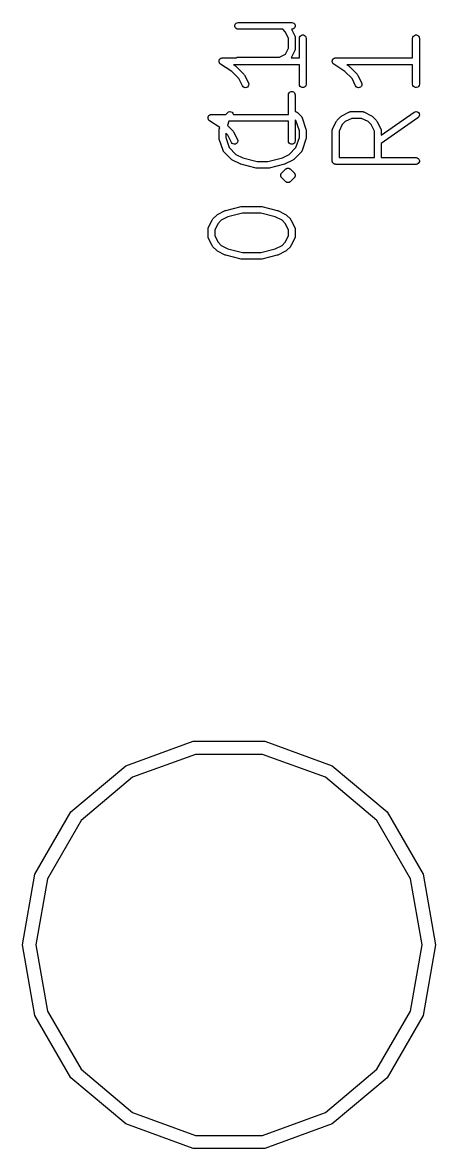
# Model space of a CAD drawing. Extents: x 0 to 76, y -93 to 16.
# Drawn here: x -0.1 to 6.1, y -93.05 to -76.17 of the extents above; entities that cross this region are included whole.
import ezdxf

# ---------------------------------------------------------------- set-up
doc = ezdxf.new("R2010")
doc.units = 0
doc.header["$MEASUREMENT"] = 0
doc.layers.add('BLACK', color=7, linetype='CONTINUOUS')

msp = doc.modelspace()

# ---------------------------------------------------------------- linework, layer by layer
at = {"layer": 'Black'}
for p, q in [((3.08819, -76.2142), (3.09422, -76.1976)), ((3.08819, -76.2319), (3.08819, -76.2142)), ((3.09422, -76.2484), (3.08819, -76.2319)), ((3.09422, -76.1976), (3.10556, -76.1841)), ((3.10556, -76.262), (3.09422, -76.2484)), ((3.10556, -76.1841), (3.12084, -76.1753)), ((3.12084, -76.2708), (3.10556, -76.262)), ((3.12084, -76.1753), (3.13821, -76.1722)), ((3.13821, -76.2738), (3.12084, -76.2708)), ((3.13821, -76.1722), (3.94255, -76.1722)), ((3.8066, -76.2738), (3.13821, -76.2738)), ((3.84334, -76.3106), (3.8066, -76.2738)), ((3.94255, -76.2738), (3.93857, -76.2738)), ((3.93857, -76.2738), (3.98798, -76.3727)), ((3.94255, -76.1722), (3.95992, -76.1753)), ((3.95992, -76.2708), (3.94255, -76.2738)), ((3.95992, -76.1753), (3.9752, -76.1841)), ((3.9752, -76.262), (3.95992, -76.2708)), ((3.9752, -76.1841), (3.98654, -76.1976)), ((3.98654, -76.2484), (3.9752, -76.262)), ((3.98654, -76.1976), (3.99258, -76.2142)), ((3.99258, -76.2319), (3.98654, -76.2484)), ((3.99258, -76.2142), (3.99258, -76.2319)), ((3.89175, -76.4074), (3.84334, -76.3106)), ((3.89175, -76.5558), (3.89175, -76.4074)), ((3.98798, -76.3727), (3.98882, -76.3755)), ((3.98882, -76.3755), (3.99028, -76.378)), ((3.99028, -76.378), (3.99132, -76.3839)), ((3.99132, -76.3839), (3.99301, -76.3896)), ((3.99301, -76.3896), (3.99284, -76.3925)), ((3.99284, -76.3925), (3.99335, -76.3954)), ((3.99335, -76.3954), (3.99335, -76.5678)), ((4.05675, -76.4093), (4.05981, -76.3919)), ((4.05675, -76.7032), (4.05675, -76.4093)), ((4.05981, -76.3919), (4.06863, -76.3766)), ((4.06863, -76.3766), (4.08215, -76.3653)), ((4.08215, -76.3653), (4.09873, -76.3592)), ((4.09873, -76.3592), (4.11637, -76.3592)), ((4.11637, -76.3592), (4.13295, -76.3653)), ((4.13295, -76.3653), (4.14646, -76.3766)), ((4.14646, -76.3766), (4.15528, -76.3919)), ((4.15528, -76.3919), (4.15835, -76.4093)), ((4.15835, -76.4093), (4.15835, -77.0987)), ((5.75675, -76.4093), (5.75981, -76.3919)), ((5.75675, -76.7032), (5.75675, -76.4093)), ((5.75981, -76.3919), (5.76863, -76.3766)), ((5.76863, -76.3766), (5.78215, -76.3653)), ((5.78215, -76.3653), (5.79873, -76.3592)), ((5.79873, -76.3592), (5.81637, -76.3592)), ((5.81637, -76.3592), (5.83295, -76.3653)), ((5.83295, -76.3653), (5.84646, -76.3766)), ((5.84646, -76.3766), (5.85528, -76.3919)), ((5.85528, -76.3919), (5.85835, -76.4093)), ((5.85835, -76.4093), (5.85835, -77.0987)), ((3.84723, -76.6448), (3.89175, -76.5558)), ((3.98798, -76.5905), (3.93164, -76.7032)), ((3.98882, -76.5877), (3.98798, -76.5905)), ((3.99028, -76.5851), (3.98882, -76.5877)), ((3.99132, -76.5793), (3.99028, -76.5851)), ((3.99301, -76.5736), (3.99132, -76.5793)), ((3.99335, -76.5678), (3.99284, -76.5706)), ((3.99284, -76.5706), (3.99301, -76.5736)), ((2.85035, -76.7507), (2.85102, -76.748)), ((2.85102, -76.7567), (2.85035, -76.7507)), ((2.85102, -76.7452), (2.85309, -76.7395)), ((2.85102, -76.748), (2.85102, -76.7452)), ((2.85102, -76.7628), (2.85102, -76.7567)), ((2.85198, -76.7654), (2.85102, -76.7628)), ((2.85229, -76.7682), (2.85198, -76.7654)), ((2.85498, -76.7737), (2.85229, -76.7682)), ((2.85309, -76.7395), (2.85453, -76.7336)), ((2.85453, -76.7336), (2.85609, -76.7312)), ((2.85705, -76.7794), (2.85498, -76.7737)), ((2.85609, -76.7312), (2.85705, -76.7286)), ((2.85705, -76.7286), (2.86095, -76.7239)), ((2.85886, -76.7815), (2.85705, -76.7794)), ((2.86011, -76.7841), (2.85886, -76.7815)), ((2.86449, -76.7882), (2.86011, -76.7841)), ((2.86095, -76.7239), (2.86431, -76.7189)), ((2.86431, -76.7189), (2.86658, -76.7172)), ((2.86839, -76.7929), (2.86449, -76.7882)), ((2.86658, -76.7172), (2.86839, -76.7151)), ((2.86839, -76.7151), (2.87364, -76.712)), ((2.87083, -76.7943), (2.86839, -76.7929)), ((2.87287, -76.7962), (2.87083, -76.7943)), ((3.04104, -76.9084), (2.87287, -76.7962)), ((2.87364, -76.712), (2.87853, -76.7084)), ((2.87853, -76.7084), (2.88124, -76.7076)), ((2.88124, -76.7076), (2.88367, -76.7062)), ((2.88367, -76.7062), (2.88964, -76.7052)), ((2.88964, -76.7052), (2.89546, -76.7035)), ((2.89546, -76.7035), (2.89827, -76.7037)), ((2.89827, -76.7037), (2.90105, -76.7032)), ((2.90105, -76.7032), (3.1039, -76.7032)), ((4.05675, -76.8048), (3.06883, -76.8048)), ((3.06883, -76.8048), (3.10158, -76.8266)), ((3.1039, -76.7032), (3.10556, -76.7012)), ((3.10556, -76.7012), (3.12084, -76.6924)), ((3.12084, -76.6924), (3.13821, -76.6893)), ((3.13821, -76.6893), (3.7582, -76.6893)), ((3.7582, -76.6893), (3.84723, -76.6448)), ((3.93164, -76.7032), (4.05675, -76.7032)), ((4.05675, -77.0987), (4.05675, -76.8048)), ((4.55035, -76.7507), (4.55102, -76.748)), ((4.55102, -76.7567), (4.55035, -76.7507)), ((4.55102, -76.7452), (4.55309, -76.7395)), ((4.55102, -76.748), (4.55102, -76.7452)), ((4.55102, -76.7628), (4.55102, -76.7567)), ((4.55198, -76.7654), (4.55102, -76.7628)), ((4.55229, -76.7682), (4.55198, -76.7654)), ((4.55498, -76.7737), (4.55229, -76.7682)), ((4.55309, -76.7395), (4.55453, -76.7336)), ((4.55453, -76.7336), (4.55609, -76.7312)), ((4.55705, -76.7794), (4.55498, -76.7737)), ((4.55609, -76.7312), (4.55705, -76.7286)), ((4.55705, -76.7286), (4.56095, -76.7239)), ((4.55886, -76.7815), (4.55705, -76.7794)), ((4.56011, -76.7841), (4.55886, -76.7815)), ((4.56449, -76.7882), (4.56011, -76.7841)), ((4.56095, -76.7239), (4.56431, -76.7189)), ((4.56431, -76.7189), (4.56658, -76.7172)), ((4.56839, -76.7929), (4.56449, -76.7882)), ((4.56658, -76.7172), (4.56839, -76.7151)), ((4.56839, -76.7151), (4.57364, -76.712)), ((4.57083, -76.7943), (4.56839, -76.7929)), ((4.57287, -76.7962), (4.57083, -76.7943)), ((4.74104, -76.9084), (4.57287, -76.7962)), ((4.57364, -76.712), (4.57853, -76.7084)), ((4.57853, -76.7084), (4.58124, -76.7076)), ((4.58124, -76.7076), (4.58367, -76.7062)), ((4.58367, -76.7062), (4.58964, -76.7052)), ((4.58964, -76.7052), (4.59546, -76.7035)), ((4.59546, -76.7035), (4.59827, -76.7037)), ((4.59827, -76.7037), (4.60105, -76.7032)), ((4.60105, -76.7032), (5.75675, -76.7032)), ((5.75675, -76.8048), (4.76883, -76.8048)), ((4.76883, -76.8048), (4.80158, -76.8266)), ((5.75675, -77.0987), (5.75675, -76.8048)), ((3.14656, -77.0139), (3.04104, -76.9084)), ((3.10158, -76.8266), (3.10521, -76.8301)), ((3.10521, -76.8301), (3.10933, -76.833)), ((3.10933, -76.833), (3.22423, -76.9479)), ((3.22423, -76.9479), (3.2289, -76.9545)), ((3.2289, -76.9545), (3.23375, -76.9611)), ((3.23375, -76.9611), (3.2912, -77.076)), ((4.84656, -77.0139), (4.74104, -76.9084)), ((4.80158, -76.8266), (4.80521, -76.8301)), ((4.80521, -76.8301), (4.80933, -76.833)), ((4.80933, -76.833), (4.92423, -76.9479)), ((4.92423, -76.9479), (4.9289, -76.9545)), ((4.9289, -76.9545), (4.93375, -76.9611)), ((4.93375, -76.9611), (4.9912, -77.076)), ((3.20032, -77.1214), (3.14656, -77.0139)), ((3.21084, -77.1356), (3.20032, -77.1214)), ((3.22556, -77.1453), (3.21084, -77.1356)), ((3.27602, -77.1395), (3.26025, -77.1474)), ((3.28815, -77.1267), (3.27602, -77.1395)), ((3.29517, -77.1105), (3.28815, -77.1267)), ((3.2912, -77.076), (3.29623, -77.0929)), ((3.29623, -77.0929), (3.29517, -77.1105)), ((4.05981, -77.1161), (4.05675, -77.0987)), ((4.06863, -77.1313), (4.05981, -77.1161)), ((4.08215, -77.1427), (4.06863, -77.1313)), ((4.09873, -77.1487), (4.08215, -77.1427)), ((4.13295, -77.1427), (4.11637, -77.1487)), ((4.14646, -77.1313), (4.13295, -77.1427)), ((4.15528, -77.1161), (4.14646, -77.1313)), ((4.15835, -77.0987), (4.15528, -77.1161)), ((4.90032, -77.1214), (4.84656, -77.0139)), ((4.91084, -77.1356), (4.90032, -77.1214)), ((4.92556, -77.1453), (4.91084, -77.1356)), ((4.97602, -77.1395), (4.96025, -77.1474)), ((4.98815, -77.1267), (4.97602, -77.1395)), ((4.99517, -77.1105), (4.98815, -77.1267)), ((4.9912, -77.076), (4.99623, -77.0929)), ((4.99623, -77.0929), (4.99517, -77.1105)), ((5.75981, -77.1161), (5.75675, -77.0987)), ((5.76863, -77.1313), (5.75981, -77.1161)), ((5.78215, -77.1427), (5.76863, -77.1313)), ((5.79873, -77.1487), (5.78215, -77.1427)), ((5.83295, -77.1427), (5.81637, -77.1487)), ((5.84646, -77.1313), (5.83295, -77.1427)), ((5.85528, -77.1161), (5.84646, -77.1313)), ((5.85835, -77.0987), (5.85528, -77.1161)), ((3.24272, -77.1494), (3.22556, -77.1453)), ((3.26025, -77.1474), (3.24272, -77.1494)), ((3.89175, -77.2572), (3.89481, -77.2398)), ((3.89175, -77.5511), (3.89175, -77.2572)), ((3.89481, -77.2398), (3.90363, -77.2245)), ((3.90363, -77.2245), (3.91715, -77.2132)), ((3.91715, -77.2132), (3.93373, -77.2072)), ((3.93373, -77.2072), (3.95137, -77.2072)), ((3.95137, -77.2072), (3.96795, -77.2132)), ((3.96795, -77.2132), (3.98146, -77.2245)), ((3.98146, -77.2245), (3.99028, -77.2398)), ((3.99028, -77.2398), (3.99335, -77.2572)), ((3.99335, -77.2572), (3.99335, -77.508)), ((4.11637, -77.1487), (4.09873, -77.1487)), ((4.94272, -77.1494), (4.92556, -77.1453)), ((4.96025, -77.1474), (4.94272, -77.1494)), ((5.81637, -77.1487), (5.79873, -77.1487)), ((2.68535, -77.5986), (2.68602, -77.5959)), ((2.68602, -77.6047), (2.68535, -77.5986)), ((2.68602, -77.5931), (2.68809, -77.5874)), ((2.68602, -77.5959), (2.68602, -77.5931)), ((2.68602, -77.6107), (2.68602, -77.6047)), ((2.68698, -77.6134), (2.68602, -77.6107)), ((2.68729, -77.6162), (2.68698, -77.6134)), ((2.68998, -77.6216), (2.68729, -77.6162)), ((2.68809, -77.5874), (2.68953, -77.5815)), ((2.68953, -77.5815), (2.69109, -77.5791)), ((2.69205, -77.6273), (2.68998, -77.6216)), ((2.69109, -77.5791), (2.69205, -77.5765)), ((2.69205, -77.5765), (2.69595, -77.5719)), ((2.69386, -77.6295), (2.69205, -77.6273)), ((2.69511, -77.632), (2.69386, -77.6295)), ((2.69949, -77.6362), (2.69511, -77.632)), ((2.69595, -77.5719), (2.69931, -77.5668)), ((2.69931, -77.5668), (2.70158, -77.5651)), ((2.70339, -77.6408), (2.69949, -77.6362)), ((2.70158, -77.5651), (2.70339, -77.563)), ((2.70339, -77.563), (2.70864, -77.56)), ((2.70583, -77.6422), (2.70339, -77.6408)), ((2.70787, -77.6442), (2.70583, -77.6422)), ((2.86137, -77.7465), (2.70787, -77.6442)), ((2.70864, -77.56), (2.71353, -77.5564)), ((2.71353, -77.5564), (2.71624, -77.5556)), ((2.71624, -77.5556), (2.71867, -77.5542)), ((2.71867, -77.5542), (2.72464, -77.5531)), ((2.72464, -77.5531), (2.73046, -77.5514)), ((2.73046, -77.5514), (2.73327, -77.5516)), ((2.73327, -77.5516), (2.73605, -77.5511)), ((2.73605, -77.5511), (2.95132, -77.5511)), ((2.95132, -77.5511), (2.98003, -77.5224)), ((2.98003, -77.5224), (2.99448, -77.5123)), ((2.99448, -77.5123), (3.01152, -77.5077)), ((3.01152, -77.5077), (3.0291, -77.5092)), ((3.0291, -77.5092), (3.04509, -77.5167)), ((3.04509, -77.5167), (3.05756, -77.5292)), ((3.05756, -77.5292), (3.06502, -77.5452)), ((3.06502, -77.5452), (3.06554, -77.5511)), ((3.06554, -77.5511), (3.89175, -77.5511)), ((3.99335, -77.508), (3.99707, -77.5077)), ((4.00569, -77.6432), (3.99335, -77.6309)), ((3.99335, -77.6309), (3.99335, -77.9466)), ((3.99707, -77.5077), (4.01411, -77.5123)), ((4.05675, -77.7964), (4.00569, -77.6432)), ((4.01411, -77.5123), (4.02856, -77.5224)), ((4.02856, -77.5224), (4.08602, -77.5798)), ((4.08602, -77.5798), (4.0877, -77.5822)), ((4.0877, -77.5822), (4.08989, -77.5842)), ((4.08989, -77.5842), (4.09272, -77.5894)), ((4.09272, -77.5894), (4.09613, -77.5943)), ((4.09613, -77.5943), (4.09689, -77.5971)), ((4.09689, -77.5971), (4.09829, -77.5997)), ((4.09829, -77.5997), (4.15574, -77.7721)), ((4.55561, -77.7654), (4.61306, -77.6505)), ((4.61306, -77.6505), (4.61791, -77.644)), ((4.61791, -77.644), (4.62258, -77.6373)), ((4.62258, -77.6373), (4.68003, -77.5798)), ((4.68003, -77.5798), (4.6867, -77.5752)), ((4.6867, -77.5752), (4.69323, -77.5703)), ((4.69323, -77.5703), (4.80814, -77.5129)), ((4.84285, -77.6091), (4.74604, -77.6575)), ((4.80814, -77.5129), (4.81095, -77.512)), ((4.81095, -77.512), (4.81348, -77.5106)), ((4.81348, -77.5106), (4.81934, -77.5095)), ((4.81934, -77.5095), (4.82505, -77.5078)), ((4.82505, -77.5078), (4.82797, -77.508)), ((4.82797, -77.508), (4.83086, -77.5075)), ((4.83086, -77.5075), (5.00321, -77.5075)), ((4.99122, -77.6091), (4.84285, -77.6091)), ((5.08803, -77.6575), (4.99122, -77.6091)), ((5.00321, -77.5075), (5.0061, -77.508)), ((5.0061, -77.508), (5.00902, -77.5078)), ((5.00902, -77.5078), (5.01473, -77.5095)), ((5.01473, -77.5095), (5.02059, -77.5106)), ((5.02059, -77.5106), (5.02312, -77.512)), ((5.02312, -77.512), (5.02593, -77.5129)), ((5.02593, -77.5129), (5.14084, -77.5703)), ((5.14084, -77.5703), (5.14737, -77.5752)), ((5.14737, -77.5752), (5.15404, -77.5798)), ((5.15404, -77.5798), (5.21149, -77.6373)), ((5.21149, -77.6373), (5.21615, -77.644)), ((5.21615, -77.644), (5.22101, -77.6505)), ((5.22101, -77.6505), (5.27846, -77.7654)), ((5.28382, -77.8629), (5.77842, -77.5167)), ((5.83668, -77.5999), (5.28382, -77.9869)), ((5.77842, -77.5167), (5.79441, -77.5092)), ((5.79441, -77.5092), (5.81198, -77.5077)), ((5.81198, -77.5077), (5.82902, -77.5123)), ((5.82902, -77.5123), (5.84347, -77.5224)), ((5.84916, -77.5875), (5.83668, -77.5999)), ((5.84347, -77.5224), (5.85359, -77.5368)), ((5.85661, -77.5715), (5.84916, -77.5875)), ((5.85359, -77.5368), (5.85816, -77.5539)), ((5.85816, -77.5539), (5.85661, -77.5715)), ((2.85025, -77.7881), (2.85166, -77.7801)), ((2.85025, -77.903), (2.85025, -77.7881)), ((2.85166, -77.7801), (2.85285, -77.7721)), ((2.85285, -77.7721), (2.86137, -77.7465)), ((2.99973, -77.6527), (2.97884, -77.7154)), ((2.97884, -77.7154), (3.05923, -77.7958)), ((3.89175, -77.6527), (2.99973, -77.6527)), ((3.05923, -77.7958), (3.0639, -77.8025)), ((3.0639, -77.8025), (3.06875, -77.809)), ((3.06875, -77.809), (3.1262, -77.9239)), ((3.89175, -77.9466), (3.89175, -77.6527)), ((4.05675, -77.8948), (4.05675, -77.7964)), ((4.15574, -77.7721), (4.15694, -77.7801)), ((4.15694, -77.7801), (4.15835, -77.7881)), ((4.15835, -77.7881), (4.15835, -77.903)), ((4.55025, -77.7881), (4.55076, -77.7852)), ((4.55025, -78.2477), (4.55025, -77.7881)), ((4.55058, -77.7823), (4.55228, -77.7766)), ((4.55076, -77.7852), (4.55058, -77.7823)), ((4.55228, -77.7766), (4.55331, -77.7707)), ((4.55331, -77.7707), (4.55478, -77.7682)), ((4.55478, -77.7682), (4.55561, -77.7654)), ((4.70025, -77.7033), (4.65185, -77.8001)), ((4.65185, -77.8001), (4.65185, -78.1969)), ((4.74604, -77.6575), (4.70025, -77.7033)), ((5.13382, -77.7033), (5.08803, -77.6575)), ((5.18222, -77.8001), (5.13382, -77.7033)), ((5.18222, -78.1969), (5.18222, -77.8001)), ((5.27846, -77.7654), (5.2793, -77.7682)), ((5.2793, -77.7682), (5.28076, -77.7707)), ((5.28076, -77.7707), (5.28179, -77.7766)), ((5.28179, -77.7766), (5.28349, -77.7823)), ((5.28349, -77.7823), (5.28331, -77.7852)), ((5.28331, -77.7852), (5.28382, -77.7881)), ((5.28382, -77.7881), (5.28382, -77.8629)), ((2.85166, -77.911), (2.85025, -77.903)), ((2.85285, -77.9191), (2.85166, -77.911)), ((2.91031, -78.0914), (2.85285, -77.9191)), ((2.98156, -77.8618), (2.95185, -77.8321)), ((2.95185, -77.8321), (2.95185, -77.8948)), ((2.95185, -77.8948), (3.0029, -78.0479)), ((3.03532, -77.9693), (2.98156, -77.8618)), ((3.04584, -77.9835), (3.03532, -77.9693)), ((3.06056, -77.9932), (3.04584, -77.9835)), ((3.11102, -77.9874), (3.09525, -77.9953)), ((3.12315, -77.9746), (3.11102, -77.9874)), ((3.13017, -77.9584), (3.12315, -77.9746)), ((3.1262, -77.9239), (3.13123, -77.9408)), ((3.13123, -77.9408), (3.13017, -77.9584)), ((3.89481, -77.964), (3.89175, -77.9466)), ((3.90363, -77.9793), (3.89481, -77.964)), ((3.91715, -77.9906), (3.90363, -77.9793)), ((3.98146, -77.9793), (3.96795, -77.9906)), ((3.99028, -77.964), (3.98146, -77.9793)), ((3.99335, -77.9466), (3.99028, -77.964)), ((4.00569, -78.0479), (4.05675, -77.8948)), ((4.15574, -77.9191), (4.09829, -78.0914)), ((4.15694, -77.911), (4.15574, -77.9191)), ((4.15835, -77.903), (4.15694, -77.911)), ((5.28382, -77.9869), (5.28382, -78.1969)), ((2.9117, -78.094), (2.91031, -78.0914)), ((2.91246, -78.0968), (2.9117, -78.094)), ((2.91587, -78.1017), (2.91246, -78.0968)), ((2.91871, -78.107), (2.91587, -78.1017)), ((2.9209, -78.1089), (2.91871, -78.107)), ((2.92258, -78.1113), (2.9209, -78.1089)), ((3.03748, -78.2262), (2.92258, -78.1113)), ((3.0029, -78.0479), (3.1035, -78.1485)), ((3.07772, -77.9973), (3.06056, -77.9932)), ((3.09525, -77.9953), (3.07772, -77.9973)), ((3.1035, -78.1485), (3.20604, -78.1998)), ((3.80255, -78.1998), (3.9051, -78.1485)), ((3.9051, -78.1485), (4.00569, -78.0479)), ((3.93373, -77.9966), (3.91715, -77.9906)), ((3.95137, -77.9966), (3.93373, -77.9966)), ((3.96795, -77.9906), (3.95137, -77.9966)), ((4.08602, -78.1113), (3.97111, -78.2262)), ((4.0877, -78.1089), (4.08602, -78.1113)), ((4.08989, -78.107), (4.0877, -78.1089)), ((4.09272, -78.1017), (4.08989, -78.107)), ((4.09613, -78.0969), (4.09272, -78.1017)), ((4.09689, -78.094), (4.09613, -78.0969)), ((4.09829, -78.0914), (4.09689, -78.094)), ((3.04415, -78.2309), (3.03748, -78.2262)), ((3.05069, -78.2357), (3.04415, -78.2309)), ((3.16559, -78.2932), (3.05069, -78.2357)), ((3.17092, -78.2948), (3.16559, -78.2932)), ((3.17599, -78.297), (3.17092, -78.2948)), ((3.4058, -78.3545), (3.17599, -78.297)), ((3.20604, -78.1998), (3.42437, -78.2544)), ((3.42437, -78.2544), (3.58422, -78.2544)), ((3.58422, -78.2544), (3.80255, -78.1998)), ((3.83261, -78.297), (3.6028, -78.3545)), ((3.83768, -78.2948), (3.83261, -78.297)), ((3.843, -78.2932), (3.83768, -78.2948)), ((3.95791, -78.2357), (3.843, -78.2932)), ((3.96446, -78.2309), (3.95791, -78.2357)), ((3.97111, -78.2262), (3.96446, -78.2309)), ((4.55102, -78.2521), (4.55025, -78.2477)), ((4.55102, -78.2566), (4.55102, -78.2521)), ((4.55254, -78.2607), (4.55102, -78.2566)), ((4.55331, -78.2651), (4.55254, -78.2607)), ((4.55553, -78.269), (4.55331, -78.2651)), ((4.55705, -78.2731), (4.55553, -78.269)), ((4.55991, -78.2765), (4.55705, -78.2731)), ((4.56213, -78.2804), (4.55991, -78.2765)), ((4.56554, -78.2832), (4.56213, -78.2804)), ((4.56839, -78.2867), (4.56554, -78.2832)), ((4.57224, -78.2889), (4.56839, -78.2867)), ((4.57565, -78.2917), (4.57224, -78.2889)), ((4.57982, -78.2933), (4.57565, -78.2917)), ((4.58367, -78.2955), (4.57982, -78.2933)), ((4.58805, -78.2962), (4.58367, -78.2955)), ((4.59223, -78.2978), (4.58805, -78.2962)), ((4.59667, -78.2978), (4.59223, -78.2978)), ((4.60105, -78.2985), (4.59667, -78.2978)), ((5.80755, -78.2985), (4.60105, -78.2985)), ((4.65185, -78.1969), (5.18222, -78.1969)), ((5.28382, -78.1969), (5.80755, -78.1969)), ((5.80755, -78.1969), (5.82492, -78.2)), ((5.82492, -78.2955), (5.80755, -78.2985)), ((5.82492, -78.2), (5.8402, -78.2088)), ((5.8402, -78.2867), (5.82492, -78.2955)), ((5.8402, -78.2088), (5.85154, -78.2223)), ((5.85154, -78.2731), (5.8402, -78.2867)), ((5.85154, -78.2223), (5.85758, -78.2389)), ((5.85758, -78.2566), (5.85154, -78.2731)), ((5.85758, -78.2389), (5.85758, -78.2566)), ((3.412, -78.3549), (3.4058, -78.3545)), ((3.41812, -78.356), (3.412, -78.3549)), ((3.59048, -78.356), (3.41812, -78.356)), ((3.5966, -78.3549), (3.59048, -78.356)), ((3.6028, -78.3545), (3.5966, -78.3549)), ((3.77704, -78.4593), (3.77761, -78.4571)), ((3.77742, -78.4637), (3.77704, -78.4593)), ((3.77704, -78.4681), (3.77742, -78.4637)), ((3.77761, -78.4703), (3.77704, -78.4681)), ((3.77761, -78.4549), (3.77838, -78.4528)), ((3.77761, -78.4571), (3.77761, -78.4549)), ((3.77761, -78.4725), (3.77761, -78.4703)), ((3.77838, -78.4746), (3.77761, -78.4725)), ((3.77838, -78.4528), (3.77857, -78.4505)), ((3.77857, -78.4768), (3.77838, -78.4746)), ((3.77857, -78.4505), (3.78045, -78.4465)), ((3.78045, -78.4809), (3.77857, -78.4768)), ((3.78045, -78.4465), (3.7816, -78.4422)), ((3.7816, -78.4852), (3.78045, -78.4809)), ((3.7816, -78.4422), (3.78288, -78.4404)), ((3.78288, -78.487), (3.7816, -78.4852)), ((3.78288, -78.4404), (3.78365, -78.4383)), ((3.78365, -78.4891), (3.78288, -78.487)), ((3.78365, -78.4383), (3.78509, -78.4366)), ((3.78509, -78.4908), (3.78365, -78.4891)), ((3.78509, -78.4366), (3.78603, -78.4346)), ((3.78603, -78.4928), (3.78509, -78.4908)), ((3.78603, -78.4346), (3.78917, -78.4314)), ((3.78917, -78.496), (3.78603, -78.4928)), ((3.78917, -78.4314), (3.79172, -78.4278)), ((3.79172, -78.4278), (3.84917, -78.3703)), ((3.84917, -78.3703), (3.85282, -78.3678)), ((3.85282, -78.3678), (3.85596, -78.3646)), ((3.85596, -78.3646), (3.85998, -78.3627)), ((3.85998, -78.3627), (3.86363, -78.3602)), ((3.86363, -78.3602), (3.86792, -78.359)), ((3.86792, -78.359), (3.87195, -78.3572)), ((3.87195, -78.3572), (3.87637, -78.3568)), ((3.87637, -78.3568), (3.88067, -78.3556)), ((3.88067, -78.3556), (3.88509, -78.356)), ((3.88509, -78.356), (3.88952, -78.3556)), ((3.88952, -78.3556), (3.89382, -78.3568)), ((3.89382, -78.3568), (3.89824, -78.3572)), ((3.89824, -78.3572), (3.90227, -78.359)), ((3.90227, -78.359), (3.90656, -78.3602)), ((3.90656, -78.3602), (3.91021, -78.3627)), ((3.91021, -78.3627), (3.91423, -78.3646)), ((3.91423, -78.3646), (3.91737, -78.3678)), ((3.91737, -78.3678), (3.92102, -78.3703)), ((3.92102, -78.3703), (3.97847, -78.4278)), ((3.97847, -78.4278), (3.98102, -78.4314)), ((3.98102, -78.4314), (3.98416, -78.4346)), ((3.98416, -78.4928), (3.98102, -78.496)), ((3.98416, -78.4346), (3.9851, -78.4366)), ((3.9851, -78.4908), (3.98416, -78.4928)), ((3.9851, -78.4366), (3.98654, -78.4383)), ((3.98654, -78.4891), (3.9851, -78.4908)), ((3.98654, -78.4383), (3.98731, -78.4404)), ((3.98731, -78.487), (3.98654, -78.4891)), ((3.98731, -78.4404), (3.98859, -78.4422)), ((3.98859, -78.4852), (3.98731, -78.487)), ((3.98859, -78.4422), (3.98974, -78.4465)), ((3.98974, -78.4809), (3.98859, -78.4852)), ((3.98974, -78.4465), (3.99162, -78.4505)), ((3.99162, -78.4768), (3.98974, -78.4809)), ((3.99162, -78.4505), (3.99181, -78.4528)), ((3.99181, -78.4746), (3.99162, -78.4768)), ((3.99181, -78.4528), (3.99258, -78.4549)), ((3.99258, -78.4725), (3.99181, -78.4746)), ((3.99258, -78.4549), (3.99258, -78.4571)), ((3.99258, -78.4571), (3.99315, -78.4593)), ((3.99315, -78.4681), (3.99258, -78.4703)), ((3.99258, -78.4703), (3.99258, -78.4725)), ((3.99315, -78.4593), (3.99277, -78.4637)), ((3.99277, -78.4637), (3.99315, -78.4681)), ((3.79172, -78.4996), (3.78917, -78.496)), ((3.84917, -78.5571), (3.79172, -78.4996)), ((3.85282, -78.5596), (3.84917, -78.5571)), ((3.85596, -78.5628), (3.85282, -78.5596)), ((3.85998, -78.5646), (3.85596, -78.5628)), ((3.86363, -78.5672), (3.85998, -78.5646)), ((3.86792, -78.5683), (3.86363, -78.5672)), ((3.87195, -78.5702), (3.86792, -78.5683)), ((3.87637, -78.5706), (3.87195, -78.5702)), ((3.88067, -78.5717), (3.87637, -78.5706)), ((3.88509, -78.5714), (3.88067, -78.5717)), ((3.88952, -78.5717), (3.88509, -78.5714)), ((3.89382, -78.5706), (3.88952, -78.5717)), ((3.89824, -78.5702), (3.89382, -78.5706)), ((3.90227, -78.5683), (3.89824, -78.5702)), ((3.90656, -78.5672), (3.90227, -78.5683)), ((3.91021, -78.5646), (3.90656, -78.5672)), ((3.91423, -78.5628), (3.91021, -78.5646)), ((3.91737, -78.5596), (3.91423, -78.5628)), ((3.92102, -78.5571), (3.91737, -78.5596)), ((3.97847, -78.4996), (3.92102, -78.5571)), ((3.98102, -78.496), (3.97847, -78.4996)), ((2.82823, -79.0502), (2.94314, -78.9928)), ((2.94314, -78.9928), (2.94846, -78.9912)), ((2.94846, -78.9912), (2.95354, -78.9889)), ((2.95354, -78.9889), (3.18335, -78.9315)), ((3.18335, -78.9315), (3.18954, -78.931)), ((3.18954, -78.931), (3.19567, -78.93)), ((3.19567, -78.93), (3.48293, -78.93)), ((3.48293, -78.93), (3.48905, -78.931)), ((3.48905, -78.931), (3.49525, -78.9315)), ((3.49525, -78.9315), (3.72506, -78.9889)), ((3.72506, -78.9889), (3.73013, -78.9912)), ((3.73013, -78.9912), (3.73546, -78.9928)), ((3.73546, -78.9928), (3.85036, -79.0502)), ((2.69061, -79.2453), (2.74806, -79.1304)), ((2.74806, -79.1304), (2.75291, -79.1239)), ((2.75291, -79.1239), (2.75758, -79.1172)), ((2.75758, -79.1172), (2.81503, -79.0597)), ((2.81503, -79.0597), (2.82169, -79.0551)), ((2.82169, -79.0551), (2.82823, -79.0502)), ((2.88104, -79.1374), (2.83525, -79.1832)), ((2.98359, -79.0861), (2.88104, -79.1374)), ((3.20192, -79.0316), (2.98359, -79.0861)), ((3.47668, -79.0316), (3.20192, -79.0316)), ((3.695, -79.0861), (3.47668, -79.0316)), ((3.79755, -79.1374), (3.695, -79.0861)), ((3.84334, -79.1832), (3.79755, -79.1374)), ((3.85036, -79.0502), (3.85691, -79.0551)), ((3.85691, -79.0551), (3.86356, -79.0597)), ((3.86356, -79.0597), (3.92102, -79.1172)), ((3.92102, -79.1172), (3.92568, -79.1239)), ((3.92568, -79.1239), (3.93053, -79.1304)), ((3.93053, -79.1304), (3.98798, -79.2453)), ((2.68525, -79.268), (2.68576, -79.2651)), ((2.68525, -79.3829), (2.68525, -79.268)), ((2.68558, -79.2622), (2.68728, -79.2565)), ((2.68576, -79.2651), (2.68558, -79.2622)), ((2.68728, -79.2565), (2.68831, -79.2506)), ((2.68831, -79.2506), (2.68978, -79.2481)), ((2.68978, -79.2481), (2.69061, -79.2453)), ((2.83525, -79.1832), (2.78685, -79.28)), ((2.78685, -79.28), (2.78685, -79.3709)), ((3.89175, -79.28), (3.84334, -79.1832)), ((3.89175, -79.3709), (3.89175, -79.28)), ((3.98798, -79.2453), (3.98882, -79.2481)), ((3.98882, -79.2481), (3.99028, -79.2506)), ((3.99028, -79.2506), (3.99132, -79.2565)), ((3.99132, -79.2565), (3.99301, -79.2622)), ((3.99301, -79.2622), (3.99284, -79.2651)), ((3.99284, -79.2651), (3.99335, -79.268)), ((3.99335, -79.268), (3.99335, -79.3829)), ((2.68576, -79.3858), (2.68525, -79.3829)), ((2.68558, -79.3887), (2.68576, -79.3858)), ((2.68728, -79.3944), (2.68558, -79.3887)), ((2.68831, -79.4003), (2.68728, -79.3944)), ((2.68978, -79.4028), (2.68831, -79.4003)), ((2.69061, -79.4056), (2.68978, -79.4028)), ((2.74806, -79.5206), (2.69061, -79.4056)), ((2.78685, -79.3709), (2.83525, -79.4677)), ((2.83525, -79.4677), (2.88104, -79.5135)), ((3.79755, -79.5135), (3.84334, -79.4677)), ((3.84334, -79.4677), (3.89175, -79.3709)), ((3.98798, -79.4056), (3.93053, -79.5206)), ((3.98882, -79.4028), (3.98798, -79.4056)), ((3.99028, -79.4003), (3.98882, -79.4028)), ((3.99132, -79.3944), (3.99028, -79.4003)), ((3.99301, -79.3887), (3.99132, -79.3944)), ((3.99335, -79.3829), (3.99284, -79.3858)), ((3.99284, -79.3858), (3.99301, -79.3887)), ((2.75291, -79.5271), (2.74806, -79.5206)), ((2.75758, -79.5338), (2.75291, -79.5271)), ((2.81503, -79.5912), (2.75758, -79.5338)), ((2.8217, -79.5959), (2.81503, -79.5912)), ((2.82823, -79.6007), (2.8217, -79.5959)), ((2.94314, -79.6582), (2.82823, -79.6007)), ((2.88104, -79.5135), (2.98359, -79.5648)), ((2.94846, -79.6598), (2.94314, -79.6582)), ((2.95354, -79.662), (2.94846, -79.6598)), ((3.18335, -79.7195), (2.95354, -79.662)), ((2.98359, -79.5648), (3.20192, -79.6194)), ((3.20192, -79.6194), (3.47668, -79.6194)), ((3.47668, -79.6194), (3.69501, -79.5648)), ((3.72506, -79.662), (3.49525, -79.7195)), ((3.69501, -79.5648), (3.79755, -79.5135)), ((3.73013, -79.6598), (3.72506, -79.662)), ((3.73546, -79.6582), (3.73013, -79.6598)), ((3.85036, -79.6007), (3.73546, -79.6582)), ((3.85689, -79.5959), (3.85036, -79.6007)), ((3.86356, -79.5912), (3.85689, -79.5959)), ((3.92102, -79.5338), (3.86356, -79.5912)), ((3.92568, -79.5271), (3.92102, -79.5338)), ((3.93053, -79.5206), (3.92568, -79.5271)), ((3.18954, -79.7199), (3.18335, -79.7195)), ((3.19567, -79.721), (3.18954, -79.7199)), ((3.48293, -79.721), (3.19567, -79.721)), ((3.48905, -79.7199), (3.48293, -79.721)), ((3.49525, -79.7195), (3.48905, -79.7199)), ((1.45, -87.3153), (2.46169, -86.9471)), ((2.46169, -86.9471), (3.53831, -86.9471)), ((3.53831, -86.9471), (4.55, -87.3153)), ((2.49642, -87.1441), (1.55, -87.4885)), ((3.50358, -87.1441), (2.49642, -87.1441)), ((4.45, -87.4885), (3.50358, -87.1441)), ((0.62526, -88.0074), (1.45, -87.3153)), ((4.55, -87.3153), (5.37474, -88.0074)), ((1.55, -87.4885), (0.77847, -88.1359)), ((5.22153, -88.1359), (4.45, -87.4885)), ((0.08695, -88.9397), (0.62526, -88.0074)), ((5.37474, -88.0074), (5.91305, -88.9397)), ((0.77847, -88.1359), (0.27489, -89.0081)), ((5.72511, -89.0081), (5.22153, -88.1359)), ((-0.1, -90), (0.08695, -88.9397)), ((5.91305, -88.9397), (6.1, -90)), ((0.27489, -89.0081), (0.1, -90)), ((5.9, -90), (5.72511, -89.0081)), ((0.08695, -91.0603), (-0.1, -90)), ((0.1, -90), (0.27489, -90.9919)), ((5.72511, -90.9919), (5.9, -90)), ((6.1, -90), (5.91305, -91.0603)), ((0.62526, -91.9926), (0.08695, -91.0603)), ((0.27489, -90.9919), (0.77847, -91.8641)), ((5.22153, -91.8641), (5.72511, -90.9919)), ((5.91305, -91.0603), (5.37474, -91.9926)), ((1.45, -92.6847), (0.62526, -91.9926)), ((0.77847, -91.8641), (1.55, -92.5115)), ((4.45, -92.5115), (5.22153, -91.8641)), ((5.37474, -91.9926), (4.55, -92.6847)), ((1.55, -92.5115), (2.49642, -92.8559)), ((3.50358, -92.8559), (4.45, -92.5115)), ((2.46169, -93.0529), (1.45, -92.6847)), ((4.55, -92.6847), (3.53831, -93.0529)), ((2.49642, -92.8559), (3.50358, -92.8559)), ((3.53831, -93.0529), (2.46169, -93.0529))]:
    msp.add_line(p, q, dxfattribs=at)

doc.saveas('drawing.dxf')
